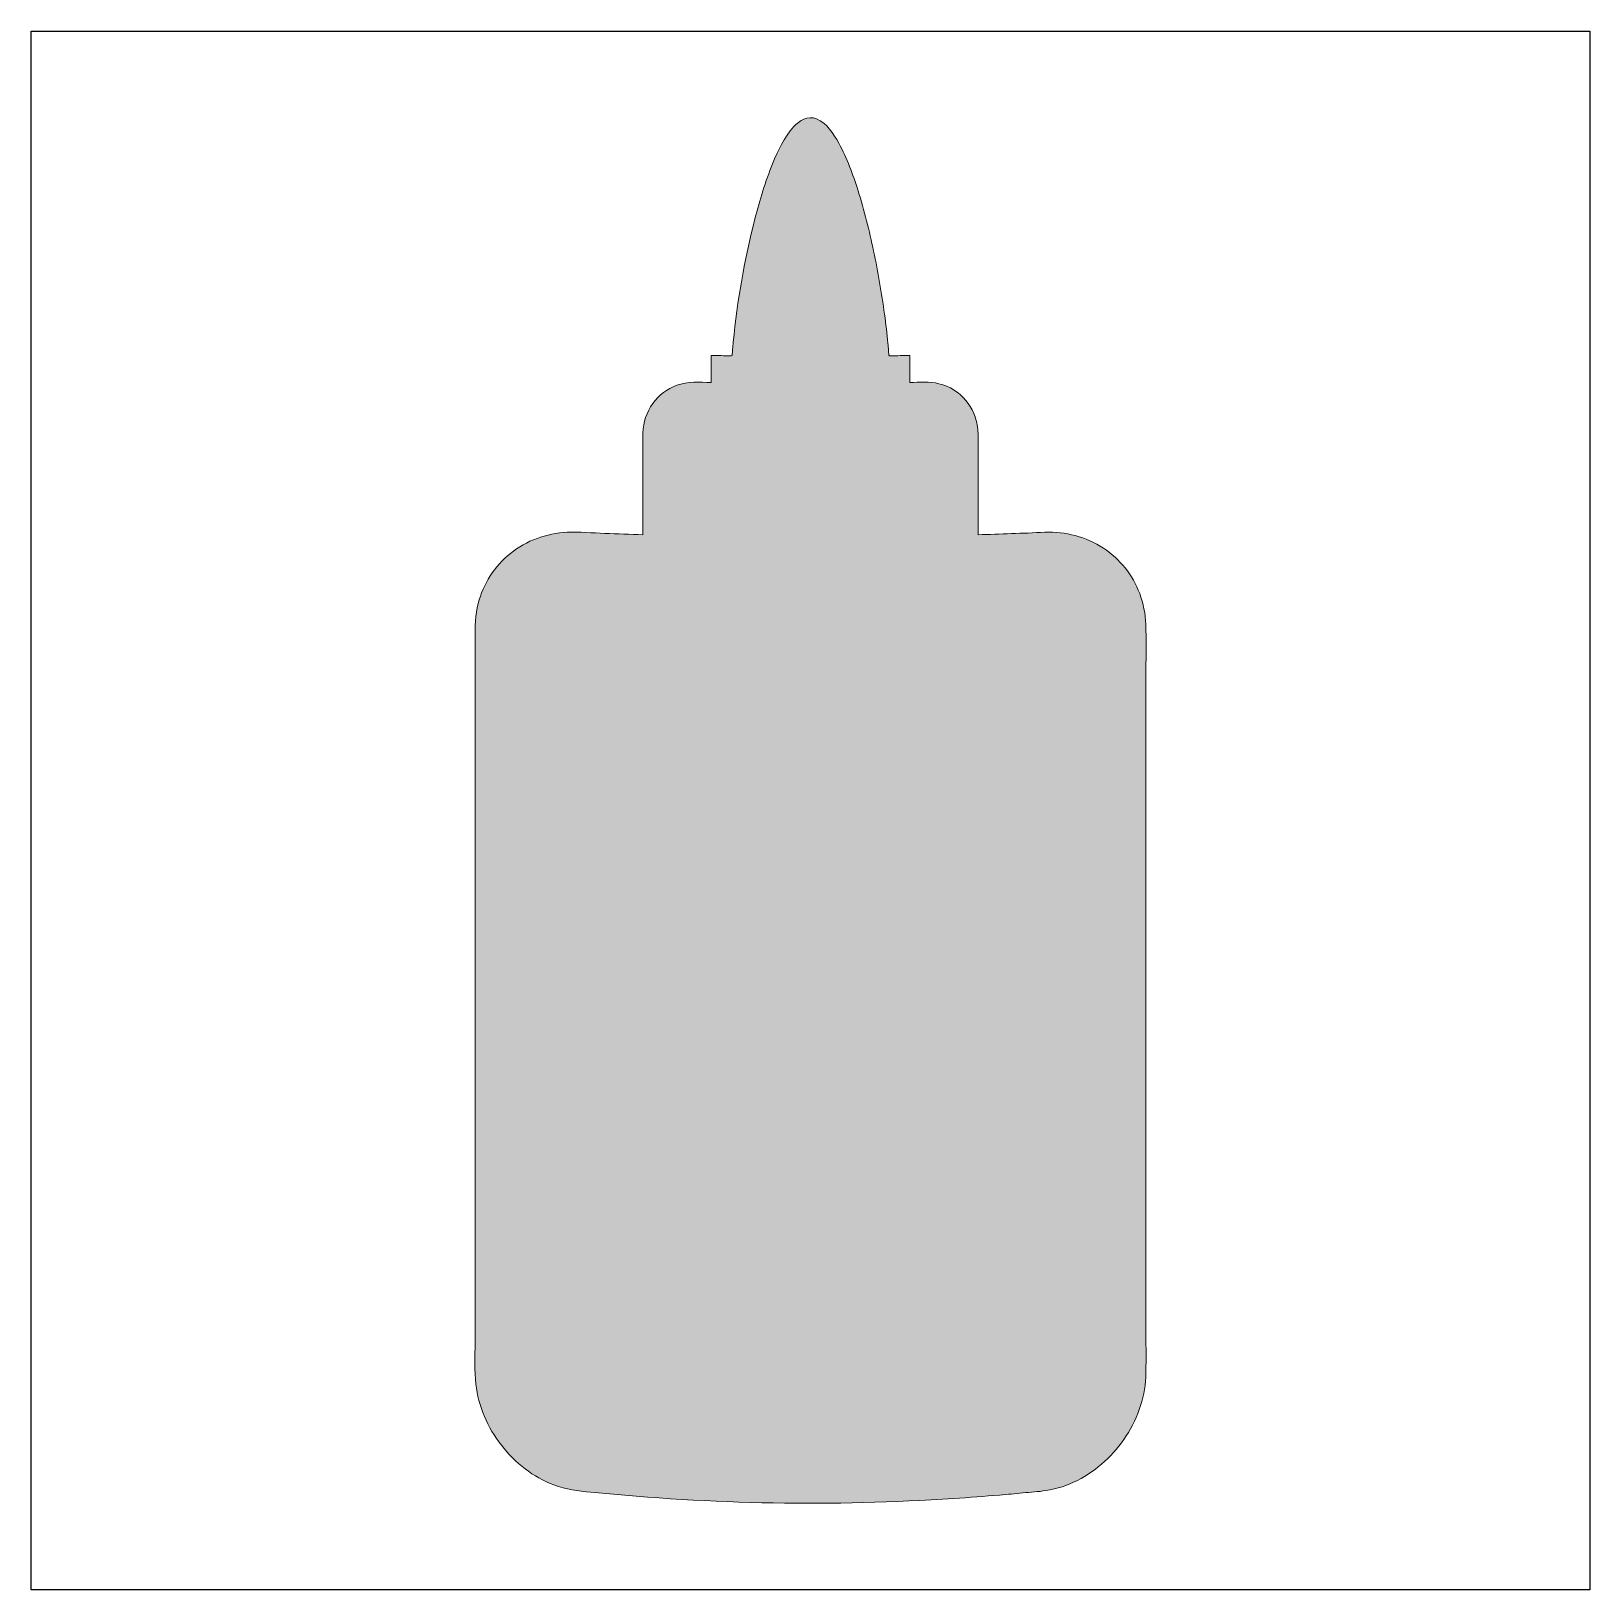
# Model space of a CAD drawing. Header units: inches. Extents: x 0 to 114, y 0 to 114.
import ezdxf

# ---------------------------------------------------------------- set-up
doc = ezdxf.new("R2010")
doc.units = ezdxf.units.IN
doc.header["$MEASUREMENT"] = 0
doc.layers.add('Image Background', color=7, linetype='Continuous')
doc.layers.add('Layer 1', color=7, linetype='Continuous')
picture_1 = doc.add_image_def('image1.png', size_in_pixel=(1350, 1350))

msp = doc.modelspace()

# ---------------------------------------------------------------- hatches: boundary and pattern name
at = {"layer": 'Layer 1', "true_color": 0xf05a28}
h = msp.add_hatch(color=20, dxfattribs=at)
h.dxf.hatch_style = 2
edge = h.paths.add_edge_path()
edge.add_spline(control_points=[(69.44, 77.37), (69.44, 79.23), (69.44, 81.09), (69.44, 82.95), (69.44, 83.46), (69.44, 83.97), (69.44, 84.48), (69.44, 84.91), (69.42, 85.32), (69.31, 85.74), (69.12, 86.47), (68.71, 87.13), (68.15, 87.63), (67.7, 88.03), (67.15, 88.31), (66.57, 88.45), (65.88, 88.62), (65.15, 88.55), (64.44, 88.54), (64.44, 89.2), (64.44, 89.85), (64.44, 90.51), (63.97, 90.51), (63.5, 90.5), (63.03, 90.5), (62.98, 90.5), (62.9, 90.47), (62.9, 90.54), (62.9, 90.58), (62.89, 90.61), (62.89, 90.65), (62.88, 90.73), (62.88, 90.81), (62.87, 90.89), (62.86, 91.06), (62.84, 91.23), (62.82, 91.41), (62.76, 92.12), (62.67, 92.84), (62.58, 93.55), (62.37, 95.1), (62.1, 96.64), (61.78, 98.17), (61.46, 99.66), (61.1, 101.15), (60.64, 102.6), (60.26, 103.8), (59.83, 104.99), (59.22, 106.09), (58.85, 106.76), (58.35, 107.57), (57.6, 107.87), (56.95, 108.12), (56.34, 107.75), (55.91, 107.28), (55.21, 106.52), (54.76, 105.53), (54.37, 104.58), (53.84, 103.27), (53.43, 101.91), (53.08, 100.55), (52.31, 97.58), (51.78, 94.54), (51.49, 91.49), (51.47, 91.32), (51.45, 91.14), (51.44, 90.97), (51.43, 90.89), (51.43, 90.81), (51.42, 90.73), (51.42, 90.69), (51.41, 90.65), (51.41, 90.61), (51.4, 90.53), (51.43, 90.5), (51.33, 90.5), (50.84, 90.5), (50.35, 90.51), (49.86, 90.51), (49.86, 89.85), (49.86, 89.2), (49.86, 88.54), (49.01, 88.55), (48.15, 88.63), (47.34, 88.33), (46.64, 88.08), (46.02, 87.61), (45.59, 87), (45.13, 86.38), (44.88, 85.62), (44.86, 84.85), (44.84, 83.87), (44.86, 82.89), (44.86, 81.92), (44.86, 80.4), (44.86, 78.88), (44.86, 77.37), (43.93, 77.4), (42.99, 77.43), (42.06, 77.47), (41.15, 77.5), (40.22, 77.59), (39.3, 77.55), (37.79, 77.48), (36.32, 76.95), (35.14, 76), (33.98, 75.06), (33.15, 73.76), (32.78, 72.33), (32.56, 71.47), (32.55, 70.62), (32.55, 69.75), (32.55, 68.6), (32.55, 67.46), (32.55, 66.31), (32.55, 61.72), (32.55, 57.13), (32.55, 52.54), (32.55, 47.96), (32.55, 43.37), (32.55, 38.78), (32.55, 34.19), (32.55, 29.6), (32.55, 25.02), (32.55, 22.72), (32.55, 20.43), (32.55, 18.13), (32.55, 17.12), (32.49, 16.08), (32.61, 15.08), (32.7, 14.27), (32.92, 13.47), (33.24, 12.72), (33.88, 11.21), (34.92, 9.87), (36.22, 8.87), (36.87, 8.38), (37.58, 7.97), (38.34, 7.69), (39.22, 7.35), (40.11, 7.25), (41.04, 7.16), (45.48, 6.72), (49.94, 6.45), (54.41, 6.37), (58.83, 6.3), (63.25, 6.41), (67.66, 6.7), (68.78, 6.77), (69.9, 6.86), (71.02, 6.95), (71.59, 7), (72.16, 7.05), (72.72, 7.11), (73.28, 7.16), (73.85, 7.19), (74.41, 7.28), (76.02, 7.52), (77.52, 8.31), (78.72, 9.41), (79.93, 10.51), (80.86, 11.94), (81.35, 13.51), (81.6, 14.28), (81.74, 15.09), (81.75, 15.9), (81.76, 17.04), (81.75, 18.17), (81.75, 19.3), (81.75, 23.89), (81.75, 28.48), (81.75, 33.07), (81.75, 37.66), (81.75, 42.24), (81.75, 46.83), (81.75, 51.42), (81.75, 56.01), (81.75, 60.6), (81.75, 62.89), (81.75, 65.18), (81.75, 67.48), (81.75, 68.58), (81.78, 69.69), (81.74, 70.8), (81.71, 71.57), (81.56, 72.34), (81.29, 73.06), (80.78, 74.42), (79.84, 75.59), (78.63, 76.39), (77.36, 77.22), (75.84, 77.62), (74.33, 77.55), (72.7, 77.48), (71.07, 77.42), (69.44, 77.37)], knot_values=[0, 0, 0, 0, 1, 1, 1, 2, 2, 2, 3, 3, 3, 4, 4, 4, 5, 5, 5, 6, 6, 6, 7, 7, 7, 8, 8, 8, 9, 9, 9, 10, 10, 10, 11, 11, 11, 12, 12, 12, 13, 13, 13, 14, 14, 14, 15, 15, 15, 16, 16, 16, 17, 17, 17, 18, 18, 18, 19, 19, 19, 20, 20, 20, 21, 21, 21, 22, 22, 22, 23, 23, 23, 24, 24, 24, 25, 25, 25, 26, 26, 26, 27, 27, 27, 28, 28, 28, 29, 29, 29, 30, 30, 30, 31, 31, 31, 32, 32, 32, 33, 33, 33, 34, 34, 34, 35, 35, 35, 36, 36, 36, 37, 37, 37, 38, 38, 38, 39, 39, 39, 40, 40, 40, 41, 41, 41, 42, 42, 42, 43, 43, 43, 44, 44, 44, 45, 45, 45, 46, 46, 46, 47, 47, 47, 48, 48, 48, 49, 49, 49, 50, 50, 50, 51, 51, 51, 52, 52, 52, 53, 53, 53, 54, 54, 54, 55, 55, 55, 56, 56, 56, 57, 57, 57, 58, 58, 58, 59, 59, 59, 60, 60, 60, 61, 61, 61, 62, 62, 62, 63, 63, 63, 64, 64, 64, 65, 65, 65, 65], degree=3, periodic=1)

# ---------------------------------------------------------------- linework, layer by layer
at = {"layer": 'Layer 1', "lineweight": 0}
msp.add_open_spline([(69.44, 77.37), (69.44, 79.23), (69.44, 81.09), (69.44, 82.95), (69.44, 83.46), (69.44, 83.97), (69.44, 84.48), (69.44, 84.91), (69.42, 85.32), (69.31, 85.74), (69.12, 86.47), (68.71, 87.13), (68.15, 87.63), (67.7, 88.03), (67.15, 88.31), (66.57, 88.45), (65.88, 88.62), (65.15, 88.55), (64.44, 88.54), (64.44, 89.2), (64.44, 89.85), (64.44, 90.51), (63.97, 90.51), (63.5, 90.5), (63.03, 90.5), (62.98, 90.5), (62.9, 90.47), (62.9, 90.54), (62.9, 90.58), (62.89, 90.61), (62.89, 90.65), (62.88, 90.73), (62.88, 90.81), (62.87, 90.89), (62.86, 91.06), (62.84, 91.23), (62.82, 91.41), (62.76, 92.12), (62.67, 92.84), (62.58, 93.55), (62.37, 95.1), (62.1, 96.64), (61.78, 98.17), (61.46, 99.66), (61.1, 101.15), (60.64, 102.6), (60.26, 103.8), (59.83, 104.99), (59.22, 106.09), (58.85, 106.76), (58.35, 107.57), (57.6, 107.87), (56.95, 108.12), (56.34, 107.75), (55.91, 107.28), (55.21, 106.52), (54.76, 105.53), (54.37, 104.58), (53.84, 103.27), (53.43, 101.91), (53.08, 100.55), (52.31, 97.58), (51.78, 94.54), (51.49, 91.49), (51.47, 91.32), (51.45, 91.14), (51.44, 90.97), (51.43, 90.89), (51.43, 90.81), (51.42, 90.73), (51.42, 90.69), (51.41, 90.65), (51.41, 90.61), (51.4, 90.53), (51.43, 90.5), (51.33, 90.5), (50.84, 90.5), (50.35, 90.51), (49.86, 90.51), (49.86, 89.85), (49.86, 89.2), (49.86, 88.54), (49.01, 88.55), (48.15, 88.63), (47.34, 88.33), (46.64, 88.08), (46.02, 87.61), (45.59, 87), (45.13, 86.38), (44.88, 85.62), (44.86, 84.85), (44.84, 83.87), (44.86, 82.89), (44.86, 81.92), (44.86, 80.4), (44.86, 78.88), (44.86, 77.37), (43.93, 77.4), (42.99, 77.43), (42.06, 77.47), (41.15, 77.5), (40.22, 77.59), (39.3, 77.55), (37.79, 77.48), (36.32, 76.95), (35.14, 76), (33.98, 75.06), (33.15, 73.76), (32.78, 72.33), (32.56, 71.47), (32.55, 70.62), (32.55, 69.75), (32.55, 68.6), (32.55, 67.46), (32.55, 66.31), (32.55, 61.72), (32.55, 57.13), (32.55, 52.54), (32.55, 47.96), (32.55, 43.37), (32.55, 38.78), (32.55, 34.19), (32.55, 29.6), (32.55, 25.02), (32.55, 22.72), (32.55, 20.43), (32.55, 18.13), (32.55, 17.12), (32.49, 16.08), (32.61, 15.08), (32.7, 14.27), (32.92, 13.47), (33.24, 12.72), (33.88, 11.21), (34.92, 9.87), (36.22, 8.87), (36.87, 8.38), (37.58, 7.97), (38.34, 7.69), (39.22, 7.35), (40.11, 7.25), (41.04, 7.16), (45.48, 6.72), (49.94, 6.45), (54.41, 6.37), (58.83, 6.3), (63.25, 6.41), (67.66, 6.7), (68.78, 6.77), (69.9, 6.86), (71.02, 6.95), (71.59, 7), (72.16, 7.05), (72.72, 7.11), (73.28, 7.16), (73.85, 7.19), (74.41, 7.28), (76.02, 7.52), (77.52, 8.31), (78.72, 9.41), (79.93, 10.51), (80.86, 11.94), (81.35, 13.51), (81.6, 14.28), (81.74, 15.09), (81.75, 15.9), (81.76, 17.04), (81.75, 18.17), (81.75, 19.3), (81.75, 23.89), (81.75, 28.48), (81.75, 33.07), (81.75, 37.66), (81.75, 42.24), (81.75, 46.83), (81.75, 51.42), (81.75, 56.01), (81.75, 60.6), (81.75, 62.89), (81.75, 65.18), (81.75, 67.48), (81.75, 68.58), (81.78, 69.69), (81.74, 70.8), (81.71, 71.57), (81.56, 72.34), (81.29, 73.06), (80.78, 74.42), (79.84, 75.59), (78.63, 76.39), (77.36, 77.22), (75.84, 77.62), (74.33, 77.55), (72.7, 77.48), (71.07, 77.42), (69.44, 77.37)], degree=3, knots=[0, 0, 0, 0, 1, 1, 1, 2, 2, 2, 3, 3, 3, 4, 4, 4, 5, 5, 5, 6, 6, 6, 7, 7, 7, 8, 8, 8, 9, 9, 9, 10, 10, 10, 11, 11, 11, 12, 12, 12, 13, 13, 13, 14, 14, 14, 15, 15, 15, 16, 16, 16, 17, 17, 17, 18, 18, 18, 19, 19, 19, 20, 20, 20, 21, 21, 21, 22, 22, 22, 23, 23, 23, 24, 24, 24, 25, 25, 25, 26, 26, 26, 27, 27, 27, 28, 28, 28, 29, 29, 29, 30, 30, 30, 31, 31, 31, 32, 32, 32, 33, 33, 33, 34, 34, 34, 35, 35, 35, 36, 36, 36, 37, 37, 37, 38, 38, 38, 39, 39, 39, 40, 40, 40, 41, 41, 41, 42, 42, 42, 43, 43, 43, 44, 44, 44, 45, 45, 45, 46, 46, 46, 47, 47, 47, 48, 48, 48, 49, 49, 49, 50, 50, 50, 51, 51, 51, 52, 52, 52, 53, 53, 53, 54, 54, 54, 55, 55, 55, 56, 56, 56, 57, 57, 57, 58, 58, 58, 59, 59, 59, 60, 60, 60, 61, 61, 61, 62, 62, 62, 63, 63, 63, 64, 64, 64, 65, 65, 65, 65], dxfattribs=at)

# ---------------------------------------------------------------- pictures from other files: only their frames are drawn
at = {"layer": 'Image Background'}
image = msp.add_image(picture_1, insert=(0, 0), size_in_units=(114.3, 114.3), dxfattribs=at)

doc.saveas('drawing.dxf')
